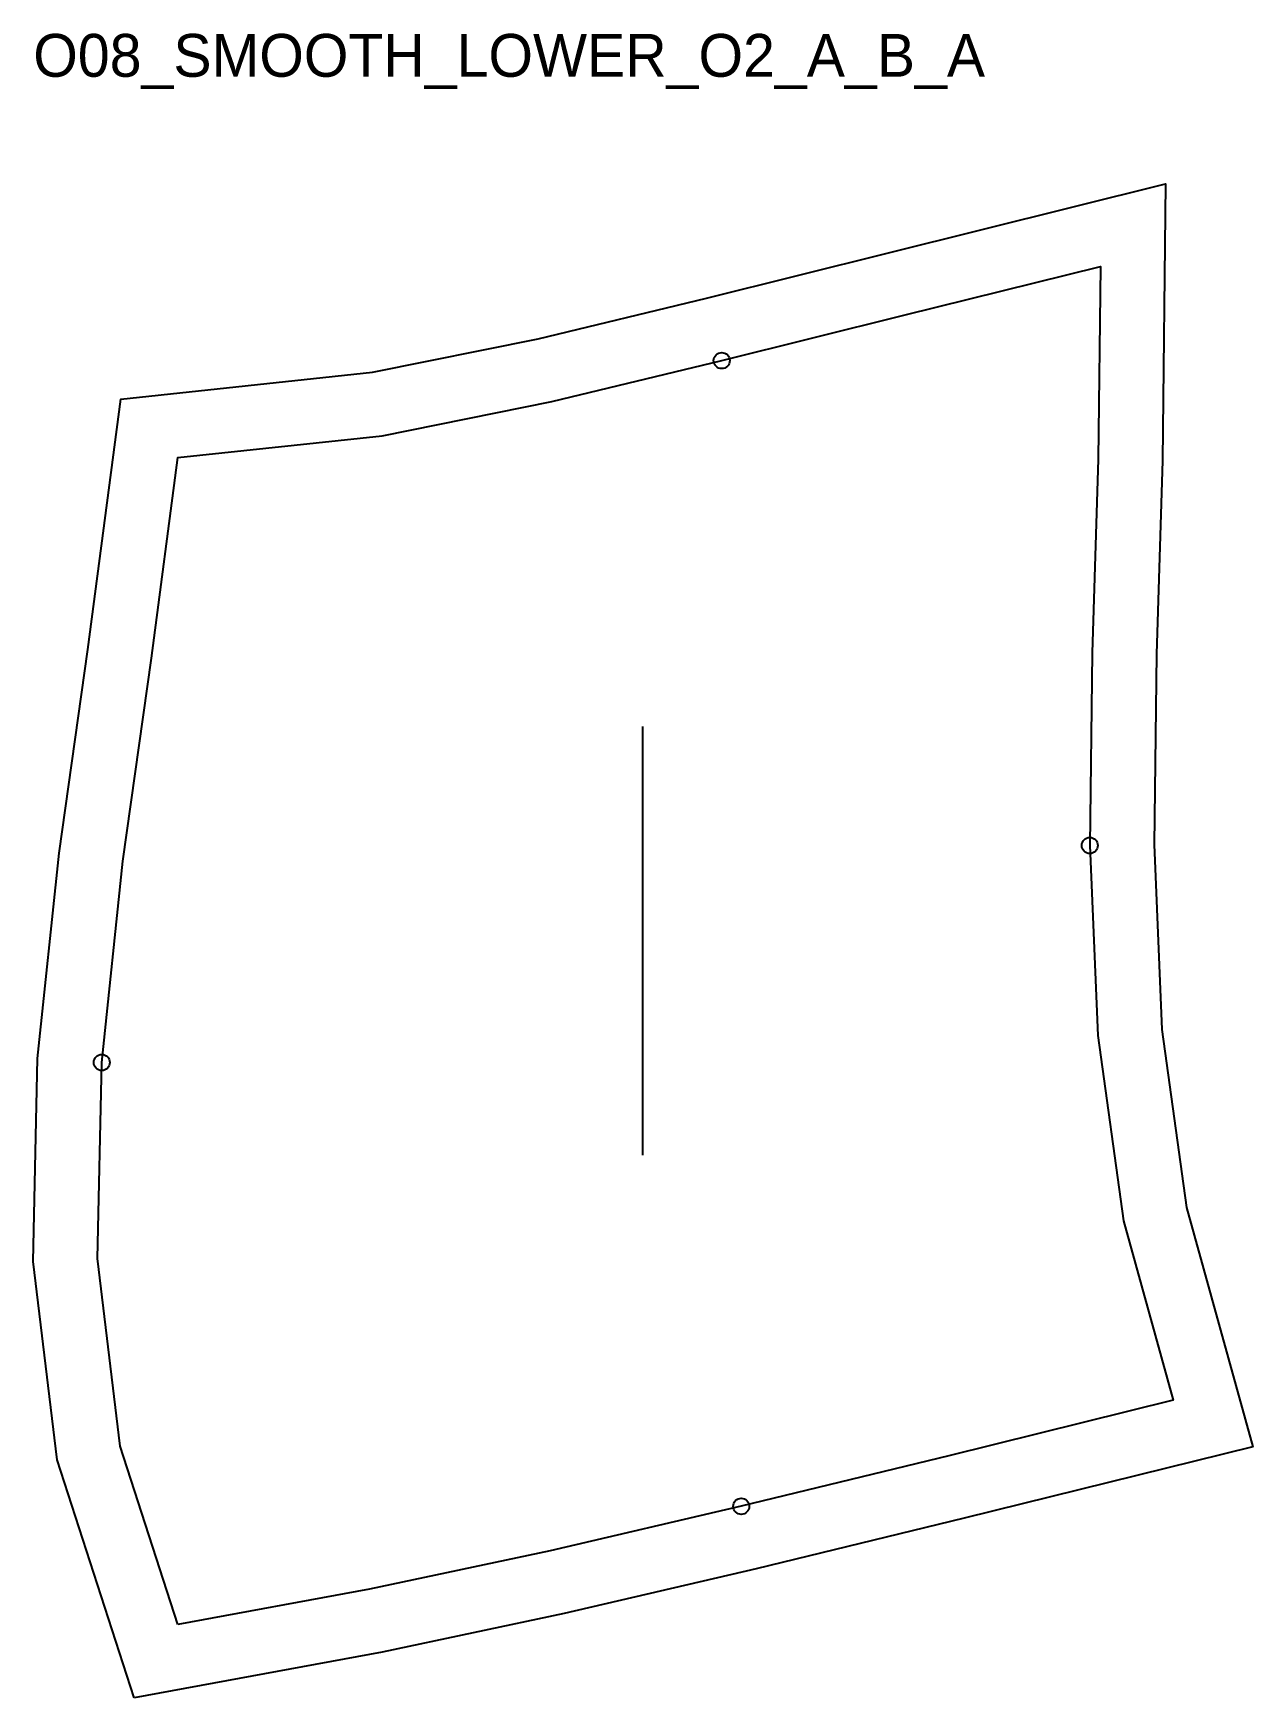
# Model space of a CAD drawing. Header units: millimetres. Extents: x -27 to 201, y -14 to 297.
import ezdxf

# ---------------------------------------------------------------- set-up
doc = ezdxf.new("R2010")
doc.units = ezdxf.units.MM
for name, color, linetype in [('CUT', 1, 'Continuous'), ('GRAIN', 3, 'Continuous'), ('ID', 7, 'Continuous'), ('NOTCH', 2, 'Continuous'), ('SEAM', 5, 'Continuous')]:
    doc.layers.add(name, color=color, linetype=linetype)

msp = doc.modelspace()

# ---------------------------------------------------------------- linework, layer by layer
at = {"layer": 'CUT'}
msp.add_lwpolyline([(-8.17, -13.7), (-22.58, 30.7), (-27.02, 67.73), (-26.22, 105.68), (-22.17, 143.98), (-16.83, 182.02), (-10.66, 228.79), (36.32, 233.81), (67.26, 240.06), (98.71, 247.64), (132.69, 256.08), (184.47, 268.98), (183.88, 217.34), (182.78, 181.16), (182.31, 145.61), (183.75, 111.06), (188.35, 77.81), (200.74, 33.15), (146.84, 19.82), (108, 10.37), (72.14, 2.02), (38.14, -5.2), (-8.17, -13.7)], close=True, dxfattribs=at)
at = {"layer": 'GRAIN'}
msp.add_line((86.86, 87.64), (86.86, 167.64), dxfattribs=at)
at = {"layer": 'NOTCH'}
for centre in [(101.56, 235.98), (170.31, 145.44), (-14.23, 104.92), (105.22, 22.04)]:
    msp.add_circle(centre, 1.5, dxfattribs=at)
at = {"layer": 'SEAM'}
msp.add_lwpolyline([(0, 0), (-10.81, 33.29), (-15, 68.32), (-14.23, 104.92), (-10.26, 142.51), (-4.94, 180.4), (0, 217.86), (38.15, 221.94), (69.86, 228.34), (101.56, 235.98), (135.58, 244.44), (172.29, 253.58), (171.88, 217.59), (170.78, 181.42), (170.31, 145.44), (171.79, 109.98), (176.58, 75.37), (185.88, 41.83), (143.99, 31.48), (105.22, 22.04), (69.54, 13.74), (35.81, 6.58)], close=True, dxfattribs=at)

# ---------------------------------------------------------------- texts
at = {"layer": 'ID'}
msp.add_text('O08_SMOOTH_LOWER_O2_A_B_A', height=8, dxfattribs=at).set_placement((-27.02, 288.98))

doc.saveas('drawing.dxf')
